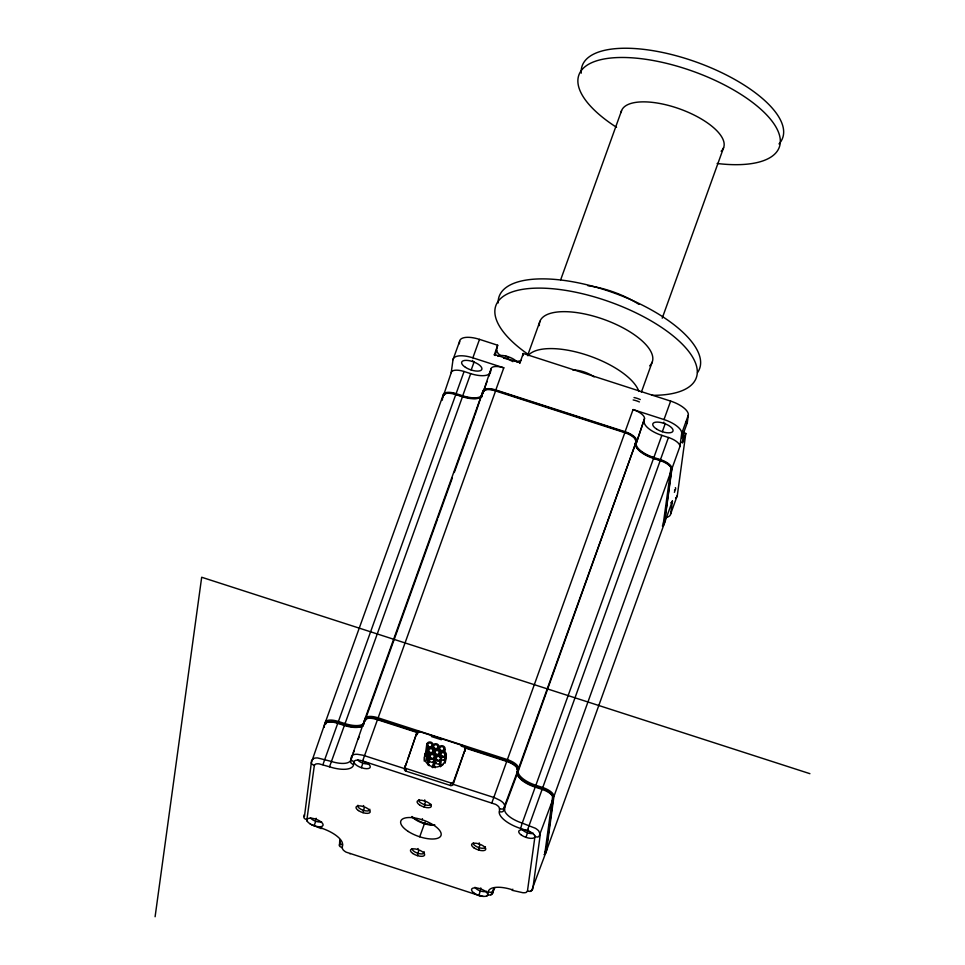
<?xml version="1.0" encoding="UTF-8"?>
<svg xmlns="http://www.w3.org/2000/svg" width="965" height="965" viewBox="0 0 965 965"><rect width="100%" height="100%" fill="white"/><g stroke="black" fill="none" stroke-linecap="round" stroke-linejoin="round"><path stroke-width="1.45" d="M350.886 759.539A19.674 7.78 19.8 0 1 331.092 761.373L317.618 757.947A13.51 5.344 19.8 0 0 314.059 758.285L311.611 760.456L304.445 816.499M321.116 828.042A23.92 9.457 19.8 0 1 342.563 844.966L342.237 848.114L342.997 849.683A8.95 3.534 19.8 0 0 346.133 852.155L479.159 895.544A7.985 3.16 19.8 0 0 483.127 896.376M461.246 746.15L506.697 760.83A11.689 4.62 19.8 0 1 517.168 769.117L517.891 770.372L517.505 773.158L503.272 811.227A3.197 2.931 7.8 0 1 501.74 811.903C497.759 812.832 500.642 808.73 498.796 806.849A8.95 3.534 19.8 0 0 495.66 804.376L362.635 760.987A8.552 3.377 19.8 0 0 354.083 761.638M351.755 757.308L350.621 761.928A3.197 2.931 7.8 0 0 351.393 763.351C354.215 766.427 355.096 760.975 351.779 760.565A3.197 2.931 7.8 0 1 351.007 759.153L364.288 720.771L365.639 720.179L364.951 718.925L482.621 392.092L483.972 391.501M314.518 825.883L314.952 825.642M349.897 853.796L350.331 853.567M479.159 895.544L479.714 895.001M534.899 836.836L527.457 891.081L526.275 892.384A8.95 3.534 19.8 0 1 522.753 892.697L512.246 890.333L512.825 889.199M155.1 916.75L201.685 577.251L809.9 773.677M306.894 819.695L314.337 765.45L315.519 764.159A8.95 3.534 19.8 0 1 319.041 763.834L329.523 766.801A23.92 9.457 19.8 0 0 353.6 764.545M324.168 727.381L324.578 724.45L325.929 723.847L325.241 722.604L442.911 395.771L444.25 395.168M350.946 759.564L351.67 755.836L353.781 754.606A13.51 5.344 19.8 0 1 357.327 754.28L362.985 755.221L405.384 768.9M363.105 725.801L364.288 720.771A12.75 5.042 19.8 0 1 377.158 719.601L418.352 732.893M364.951 718.925L364.577 721.711L371.923 701.278M442.308 400.173L442.911 395.771A12.822 5.066 19.8 0 1 455.769 394.576L462.38 396.712A19.674 7.78 19.8 0 0 481.993 395.602M442.935 397.11L451.222 372.683L453.007 359.668L459.654 341.2A19.782 7.829 19.8 0 1 479.508 339.366L497.675 345.241L495.105 355.542M459.292 343.793L459.654 341.2M404.504 768.61L416.82 732.809A2.135 1.954 7.8 0 1 419.51 731.615L464.117 746.029A2.135 1.954 7.8 0 1 465.468 748.526L453.152 784.316A2.135 1.954 7.8 0 1 450.462 785.51L405.867 771.107A2.135 1.954 7.8 0 1 404.504 768.61L406.989 761.687M405.867 771.107L406.217 768.55A2.135 1.954 7.8 0 1 404.854 766.053M416.82 732.809L407.99 758.912M419.425 732.254L419.51 731.615M424.672 756.572L425.022 754.015M425.661 752.447L426.832 743.919M426.675 752.772L427.037 750.107M427.555 746.391L427.7 745.318M426.675 758.152L427.845 749.624M427.905 756.886L428.05 755.812M428.484 752.616L428.713 751.023M427.965 764.003L429.135 755.474M429.69 759.141L429.932 757.404M430.052 756.524L430.149 755.8M431.669 747.224L431.765 746.512M432.392 748.321L432.754 745.655M432.549 748.55L432.766 746.946M432.682 752.929L432.778 752.218M432.815 751.976L432.911 751.265M482.621 392.092L474.889 415.3M482.958 391.175A12.822 5.066 19.8 0 1 495.817 389.981L503.802 367.822A12.822 5.066 19.8 0 0 490.932 369.016L482.572 393.949L483.067 392.574M433.562 754.256L434.057 751.47M433.032 765.643L433.695 760.842M433.768 760.311L434.081 758.068M434.105 757.827L434.202 757.115M434.045 765.969L435.215 757.441M434.166 765.872L435.348 757.344M435.553 763.532L435.697 762.471M436.096 759.576L436.204 758.743M437.591 748.961L437.82 747.284M438.472 750.3L438.834 747.61M490.051 373.178L490.69 370.753M490.739 370.403L490.932 369.016M438.689 756.307L438.991 754.063M439.027 753.822L439.123 753.11M494.261 355.108L497.675 345.241M439.63 757.163L440.137 753.436M439.533 765.378L440.281 759.925M440.317 759.696L440.414 758.973M441.427 759.31L440.402 766.777A3.209 2.931 7.8 0 0 439.497 764.847M443.466 752.471L443.779 750.227M443.816 749.986L443.912 749.274M444.407 753.327L444.925 749.6M444.407 760.939L445.07 756.029M445.106 755.788L445.203 755.076M444.998 762.796L445.299 760.565M445.191 762.869L446.216 755.402M450.462 785.51L450.812 782.953A2.135 1.954 7.8 0 0 453.502 781.759L465.468 748.526M453.152 784.316L453.502 781.759M519.809 363.359L523.223 353.48L670.651 401.102A19.782 7.829 19.8 0 1 688.335 415.059L687.297 422.706L683.968 431.934L682.496 442.682L680.976 442.187M522.909 355.723L523.223 353.48M494.02 888.246A19.782 7.829 19.8 0 0 493.501 889.585L492.777 893.313L490.666 894.543M504.538 809.165L504.852 805.305L503.248 802.88A13.51 5.344 19.8 0 0 500.087 800.383L494.671 797.741L452.271 784.038M517.505 773.158L517.204 769.129L518.555 768.526L636.212 441.693L635.537 440.45A11.689 4.62 19.8 0 0 625.03 432.175L495.769 390.415A11.689 4.62 19.8 0 0 484.044 391.283M670.916 468.375L671.592 469.617L553.934 796.451L546.467 850.841A12.75 5.042 19.8 0 1 544.682 852.783M662.786 524.996A12.822 5.066 19.8 0 0 664.463 523.09L671.929 468.701A12.822 5.066 19.8 0 0 660.47 459.654L653.86 457.519A19.782 7.829 19.8 0 1 636.164 443.55L644.524 418.617A12.822 5.066 19.8 0 0 633.064 409.57L625.091 431.729A12.822 5.066 19.8 0 1 636.55 440.776M636.164 443.55L644.524 418.617M662.931 523.778A11.689 4.62 19.8 0 0 663.413 522.753L670.711 469.846M544.598 852.457A11.689 4.62 19.8 0 0 545.08 851.432L546.467 850.841L664.137 524.007L671.592 469.617A12.822 5.066 19.8 0 0 660.132 460.57L653.522 458.435A19.674 7.78 19.8 0 1 635.899 444.503L635.151 443.225M665.778 517.566A19.782 7.829 19.8 0 0 670.651 513.947L672.436 500.931A12.822 5.066 19.8 0 1 670.759 502.837M671.929 468.701L679.903 446.542L681.688 433.526L688.335 415.059M670.651 513.947L677.309 495.479L685.813 433.454L683.534 432.718M486.493 896.063A7.985 3.16 19.8 0 0 487.747 894.76L488.121 891.974L490.703 892.323A3.197 2.931 7.8 0 0 492.234 891.648L493.501 889.585M322.913 764.666L455.769 394.576L462.657 396.217A20.735 8.203 19.8 0 0 482.005 396.687M329.523 766.801L462.657 396.217M362.635 760.987L495.769 390.415M491.897 802.735L625.03 432.151M526.914 830.539L520.666 828.525L521.812 824.303L653.522 458.435L660.41 460.076A11.689 4.62 19.8 0 1 670.88 468.363M527.276 830.66L660.41 460.076M363.021 812.699L363.696 810.395M424.13 807.042L424.817 804.738M417.459 855.666L418.147 853.362M478.58 850.008L479.255 847.716M315.7 821.227L314.156 825.763A7.889 3.124 19.8 0 1 311.381 824.58M361.344 767.694L362.876 763.182M478.809 895.424L480.341 890.912M525.985 837.367L527.517 832.843M304.144 814.846L303.83 817.21A3.197 2.931 7.8 0 0 304.602 818.622L306.87 819.84M443.237 394.842A12.822 5.066 19.8 0 1 456.107 393.66L464.081 371.501L470.691 373.636A19.782 7.829 19.8 0 0 490.546 371.79M453.007 359.668A19.782 7.829 19.8 0 1 472.862 357.834L479.508 339.366M472.368 361.465L472.741 360.428M471.197 369.993L474.189 361.694M456.107 393.66L462.718 395.795L470.691 373.636M353.383 752.809L354.191 750.565M358.244 739.311L359.052 737.055M372.418 699.915L378.799 682.219M379.281 680.856L393.997 640M394.48 638.637L437.628 518.796M438.122 517.433L452.332 477.952M454.298 472.5L459.69 457.519M460.184 456.156L467.53 435.734M468.025 434.371L474.394 416.663M483.574 391.187L487.06 381.489M489.05 375.952L489.557 374.565M340.343 840.515L339.21 845.135A3.197 2.931 7.8 0 0 339.982 846.546L342.249 847.765M363.431 810.311L364.3 807.886M527.614 355.542L539.93 321.345M560.689 279.753L621.569 110.673M424.552 804.653L425.42 802.241M422.067 819.731L422.441 818.694M419.727 836.8L424.962 822.252M417.881 853.277L418.75 850.853M662.219 318.185L723.605 147.693M641.375 392.176L652.207 362.08M478.99 847.632L479.87 845.207M494.743 887.872L491.848 894.422A3.197 2.931 7.8 0 1 490.329 895.098L487.735 894.748M681.688 433.526A19.782 7.829 19.8 0 0 664.004 419.558L670.651 401.102M663.51 423.201L663.884 422.151M662.328 431.729L665.319 423.418M653.86 457.519L661.833 435.36A19.782 7.829 19.8 0 1 644.15 421.403M660.47 459.654L668.443 437.495L661.833 435.36M681.773 437.048L682.146 435.999M682.496 442.682L685.813 433.454M664.463 523.09L672.436 500.931M315.808 819.164L316.158 818.272M363.335 760.203L362.985 761.108A8.552 3.377 19.8 0 1 370.27 767.066A8.552 3.377 19.8 0 1 361.815 767.851A8.552 3.377 19.8 0 1 354.034 761.928M480.449 888.837L480.799 887.945M528.193 829.333L527.626 830.781A7.889 3.124 19.8 0 1 530.412 831.963M321.683 827.475L321.14 828.597L314.867 825.992M363.214 806.523L363.66 805.546M424.335 800.866L424.781 799.901M417.652 849.49L418.11 848.525M478.773 843.844L479.219 842.867M424.009 823.591L424.286 823.085A17.093 6.755 19.8 0 0 434.793 824.87M516.818 771.904L518.169 771.312L636.212 441.693A12.822 5.066 19.8 0 0 624.753 432.658L495.491 390.909A12.75 5.042 19.8 0 0 482.657 392.104M553.934 796.451L552.583 797.054L545.116 851.444L545.804 852.686L531.57 890.755A3.197 2.931 7.8 0 1 530.038 891.431L527.457 891.081M507.156 356.99L508.241 357.267A31.604 9.952 -72.6 0 1 508.471 357.545M534.924 836.691L537.505 837.041A3.197 2.931 7.8 0 0 539.037 836.365L553.271 798.296L552.583 797.054A11.689 4.62 19.8 0 0 542.077 788.767L535.466 786.62A20.735 8.203 19.8 0 1 516.878 771.928M499.532 808.767L502.126 809.116A3.197 2.931 7.8 0 0 503.646 808.441L517.891 770.372A12.822 5.066 19.8 0 0 506.42 761.325L465.227 748.032M494.345 354.469L519.894 362.719M685.765 422.212L687.297 422.706M472.862 357.834L503.802 367.822M633.064 409.57L664.004 419.558M682.448 431.439L683.968 431.934M495.817 389.981L625.091 431.729M418.629 732.387L377.436 719.094A11.689 4.62 19.8 0 0 365.783 719.745M431.415 736.524L441.355 739.733M344.722 723.545L338.112 721.41A12.822 5.066 19.8 0 0 325.241 722.604M337.714 722.761L344.324 724.896M541.799 789.249L535.189 787.114A19.674 7.78 19.8 0 1 517.566 773.182M406.217 768.55L450.812 782.953M522.234 823.121L535.466 828.308A13.51 5.344 19.8 0 1 538.627 830.805L540.303 834.303L532.837 888.693A12.822 5.066 19.8 0 1 530.473 890.852M314.337 765.45L312.069 764.244A3.197 2.931 7.8 0 1 311.297 762.82L324.578 724.45A12.822 5.066 19.8 0 1 337.448 723.255L344.047 725.391A19.782 7.829 19.8 0 0 363.914 723.557M342.635 844.99L340.356 843.772A3.197 2.931 7.8 0 1 339.584 842.349L339.909 839.984L340.175 845.026M663.45 522.765L664.137 524.007M439.992 762.254A2.135 1.954 7.8 0 1 435.758 762.398M444.793 758.357A2.135 1.954 7.8 0 1 440.752 759.081M434.793 752.35A2.135 1.954 7.8 0 1 433.369 751.289M427.978 750.191A2.135 1.954 7.8 0 1 427.218 748.792M429.883 756.319A2.135 1.954 7.8 0 1 428.231 754.497M433.755 760.01A2.135 1.954 7.8 0 1 431.488 762.229A2.135 1.954 7.8 0 1 429.63 759.624M464.611 749.093A2.135 1.954 7.8 0 1 465.118 751.084M416.723 734.884A2.135 1.954 7.8 0 1 417.338 734.353M444.129 752.181A10.687 9.783 7.8 0 1 441.813 765.088A10.687 9.783 7.8 0 1 427.543 763.978A10.687 9.783 7.8 0 1 426.964 750.842M445.468 760.456A10.687 9.783 7.8 0 1 445.203 762.278M424.274 761.18A10.687 9.783 7.8 0 1 427.338 752.7M428.279 756.331A3.209 2.931 7.8 0 1 426.458 751.289M428.038 755.281A2.135 1.954 7.8 0 1 427.061 752.145M428.991 761.988A3.209 2.931 7.8 0 1 428.267 756.488M428.87 760.915A2.135 1.954 7.8 0 1 428.376 757.573M433.695 763.46A3.209 2.931 7.8 0 1 432.453 767.645M427.809 764.811A3.209 2.931 7.8 0 1 429.003 762.652M433.14 765.112A2.135 1.954 7.8 0 1 431.765 766.837M429.015 765.643A2.135 1.954 7.8 0 1 428.93 764.509M434.117 767.549A3.209 2.931 7.8 0 1 434.757 764.919M435.312 767.694A2.135 1.954 7.8 0 1 435.094 766.548M432.887 752.652A3.209 2.931 7.8 0 1 434.745 752.23M432.754 754.184A2.135 1.954 7.8 0 1 434.708 753.207M441.584 765.848A3.209 2.931 7.8 0 1 439.509 764.726M444.696 761.421A3.209 2.931 7.8 0 1 444.998 761.964M443.164 764.618A2.135 1.954 7.8 0 1 440.486 764.292M434.901 762.676A2.135 1.954 7.8 0 1 433.792 760.866M434.66 763.653A3.209 2.931 7.8 0 1 433.876 763.194M682.701 432.899A11.749 4.644 19.8 0 1 681.7 436.264M682.086 435.854A11.749 4.644 19.8 0 1 681.652 438.086M505.395 355.94A31.628 8.89 -77.4 0 1 506.36 356.568M497.542 356.025A11.749 4.644 19.8 0 1 507.638 356.531A11.749 4.644 19.8 0 1 517.349 362.189M503.549 358.136A11.749 4.644 19.8 0 1 512.873 361.634M369.028 763.472A6.405 2.533 19.8 0 1 363.142 763.255A6.405 2.533 19.8 0 1 357.701 759.805M321.562 821.673A6.405 2.533 19.8 0 1 315.531 821.167A6.405 2.533 19.8 0 1 310.453 817.741M486.481 891.214A6.405 2.533 19.8 0 1 480.305 890.912A6.405 2.533 19.8 0 1 475.009 887.257M533.38 833.29A6.405 2.533 19.8 0 1 527.445 832.807A6.405 2.533 19.8 0 1 522.33 829.442M424.286 823.085A17.093 6.755 19.8 0 1 412.031 816.499M434.455 825.232A16.019 6.333 19.8 0 1 412.127 817.053M664.101 523.995A12.75 5.042 19.8 0 1 662.34 525.949M553.898 796.439A12.75 5.042 19.8 0 0 542.463 787.428L535.852 785.269A19.782 7.829 19.8 0 1 518.169 771.312L518.555 768.526A12.75 5.042 19.8 0 0 507.083 759.503L377.822 717.743A12.75 5.042 19.8 0 0 364.999 718.937M364.167 722.785A19.674 7.78 19.8 0 1 344.722 723.521M363.274 725.644A20.735 8.203 19.8 0 1 344.336 724.872M326.17 723.207A11.689 4.62 19.8 0 1 337.714 722.773M653.8 457.917A20.735 8.203 19.8 0 1 635.211 443.249M444.286 395.18A11.689 4.62 19.8 0 1 456.047 394.094M633.161 399.944A11.749 4.644 19.8 0 1 639.409 401.947M634.029 397.544A11.749 4.644 19.8 0 1 640.265 399.558M674.523 490.003A11.749 4.644 19.8 0 1 674.342 492.319M675.391 487.615A11.749 4.644 19.8 0 1 675.198 489.918M541.799 789.274A12.75 5.042 19.8 0 1 553.222 798.284L545.804 852.686A12.75 5.042 19.8 0 1 544.007 854.628M522.234 823.097A19.674 7.78 19.8 0 1 504.599 809.189M520.666 828.501A23.92 9.457 19.8 0 1 499.231 811.565M534.453 835.147A7.889 3.124 19.8 0 1 534.948 836.546M488.194 891.998A23.92 9.457 19.8 0 1 512.258 889.766M307.34 821.384A7.889 3.124 19.8 0 1 306.846 819.985M424.009 851.6A6.405 2.533 19.8 0 1 419.027 853.603A6.405 2.533 19.8 0 1 412.151 848.754M485.431 846.8A6.405 2.533 19.8 0 1 479.123 847.668A6.405 2.533 19.8 0 1 473.284 842.988M369.824 809.213A6.405 2.533 19.8 0 1 363.274 810.262A6.405 2.533 19.8 0 1 357.955 805.244M430.933 804.279A6.405 2.533 19.8 0 1 423.575 804.315A6.405 2.533 19.8 0 1 419.063 799.599M572.86 370.053A17.093 6.767 19.8 0 1 594.102 376.917M528.096 355.687A59.721 23.618 19.8 0 1 586.044 354.806A59.721 23.618 19.8 0 1 638.842 391.452M616.551 127.32A106.524 42.134 19.8 0 1 611.484 57.96A106.524 42.134 19.8 0 1 764.968 113.158A106.524 42.134 19.8 0 1 717.116 163.483M581.244 73.159A106.524 42.134 19.8 0 1 696.163 62.013A106.524 42.134 19.8 0 1 778.996 143.894M621.086 112.543A54.269 21.471 19.8 0 1 682.858 110.094A54.269 21.471 19.8 0 1 721.157 151.24M587.95 285.736A54.269 21.471 19.8 0 1 638.926 304.349M498.169 302.962A106.524 42.134 19.8 0 1 611.231 291.973A106.524 42.134 19.8 0 1 697.526 372.574M528.651 354.71A106.524 42.134 19.8 0 1 526.601 288.788A106.524 42.134 19.8 0 1 675.379 337.774A106.524 42.134 19.8 0 1 651.966 395.312M539.339 325.627A59.721 23.618 19.8 0 1 604.669 319.705A59.721 23.618 19.8 0 1 649.65 365.868M451.222 372.683A12.822 5.066 19.8 0 1 464.081 371.501M677.309 495.479A19.782 7.829 19.8 0 1 675.584 497.964M668.443 437.495A12.822 5.066 19.8 0 1 679.903 446.542M521.353 360.295A13.462 5.32 19.8 0 1 514.96 361.151M500.196 355.361A13.462 5.32 19.8 0 1 496.975 350.355M482.066 395.288A19.782 7.829 19.8 0 1 462.718 395.795M437.085 759.853A2.135 1.954 7.8 0 0 440.498 758.635A2.135 1.954 7.8 0 0 437.567 756.5A2.135 1.954 7.8 0 0 437.085 759.853M441.874 755.945A2.135 1.954 7.8 0 0 445.287 754.726A2.135 1.954 7.8 0 0 442.368 752.591A2.135 1.954 7.8 0 0 441.874 755.945M435.794 753.979A2.135 1.954 7.8 0 0 439.208 752.76A2.135 1.954 7.8 0 0 436.289 750.625A2.135 1.954 7.8 0 0 435.794 753.979M434.491 748.152A2.135 1.954 7.8 0 0 437.905 746.946A2.135 1.954 7.8 0 0 434.986 744.799A2.135 1.954 7.8 0 0 434.491 748.152M440.583 750.143A2.135 1.954 7.8 0 0 443.996 748.924A2.135 1.954 7.8 0 0 441.065 746.789A2.135 1.954 7.8 0 0 440.583 750.143M428.569 746.428A2.135 1.954 7.8 0 0 431.982 745.209A2.135 1.954 7.8 0 0 429.063 743.074A2.135 1.954 7.8 0 0 428.569 746.428M429.582 752.133A2.135 1.954 7.8 0 0 432.995 750.915A2.135 1.954 7.8 0 0 430.076 748.78A2.135 1.954 7.8 0 0 429.582 752.133M430.873 757.983A2.135 1.954 7.8 0 0 434.298 756.765A2.135 1.954 7.8 0 0 431.367 754.63A2.135 1.954 7.8 0 0 430.873 757.983M427.917 747.187A3.209 2.931 7.8 0 0 433.044 745.366A3.209 2.931 7.8 0 0 428.653 742.157A3.209 2.931 7.8 0 0 427.917 747.187M428.93 752.893A3.209 2.931 7.8 0 0 434.057 751.072A3.209 2.931 7.8 0 0 429.666 747.863A3.209 2.931 7.8 0 0 428.93 752.893M430.221 758.743A3.209 2.931 7.8 0 0 435.348 756.922A3.209 2.931 7.8 0 0 430.969 753.713A3.209 2.931 7.8 0 0 430.221 758.743M436.421 760.613A3.209 2.931 7.8 0 0 441.56 758.792A3.209 2.931 7.8 0 0 437.169 755.583A3.209 2.931 7.8 0 0 436.421 760.613M439.931 750.903A3.209 2.931 7.8 0 0 445.058 749.081A3.209 2.931 7.8 0 0 440.667 745.873A3.209 2.931 7.8 0 0 439.931 750.903M433.84 748.912A3.209 2.931 7.8 0 0 438.966 747.091A3.209 2.931 7.8 0 0 434.576 743.894A3.209 2.931 7.8 0 0 433.84 748.912M441.222 756.705A3.209 2.931 7.8 0 0 446.349 754.883A3.209 2.931 7.8 0 0 441.958 751.675A3.209 2.931 7.8 0 0 441.222 756.705M435.143 754.739A3.209 2.931 7.8 0 0 440.269 752.917A3.209 2.931 7.8 0 0 435.878 749.708A3.209 2.931 7.8 0 0 435.143 754.739M521.474 835.171A8.552 3.39 19.8 0 0 534.791 837.125A8.552 3.39 19.8 0 0 524.152 829.912A8.552 3.39 19.8 0 0 521.474 835.171M474.527 893.385A8.552 3.39 19.8 0 0 487.663 895.062A8.552 3.39 19.8 0 0 476.674 887.933A8.552 3.39 19.8 0 0 474.527 893.385M309.946 823.76A8.552 3.39 19.8 0 0 323.034 825.377A8.552 3.39 19.8 0 0 311.984 818.26A8.552 3.39 19.8 0 0 309.946 823.76M412.863 853.518A7.491 2.955 19.8 0 0 424.54 855.267A7.491 2.955 19.8 0 0 415.276 848.947A7.491 2.955 19.8 0 0 412.863 853.518M473.984 847.873A7.491 2.955 19.8 0 0 485.648 849.61A7.491 2.955 19.8 0 0 476.396 843.301A7.491 2.955 19.8 0 0 473.984 847.873M419.534 804.907A7.491 2.955 19.8 0 0 431.21 806.644A7.491 2.955 19.8 0 0 421.946 800.323A7.491 2.955 19.8 0 0 419.534 804.907M408.267 831.468A21.363 8.456 19.8 0 0 440.981 835.557A21.363 8.456 19.8 0 0 413.442 817.777A21.363 8.456 19.8 0 0 408.267 831.468M358.425 810.552A7.491 2.955 19.8 0 0 370.09 812.289A7.491 2.955 19.8 0 0 360.826 805.98A7.491 2.955 19.8 0 0 358.425 810.552M656.598 429.063A10.687 4.222 19.8 0 0 672.967 431.102A10.687 4.222 19.8 0 0 659.192 422.212A10.687 4.222 19.8 0 0 656.598 429.063M465.468 367.339A10.687 4.222 19.8 0 0 481.825 369.378A10.687 4.222 19.8 0 0 468.049 360.488A10.687 4.222 19.8 0 0 465.468 367.339"/></g></svg>
